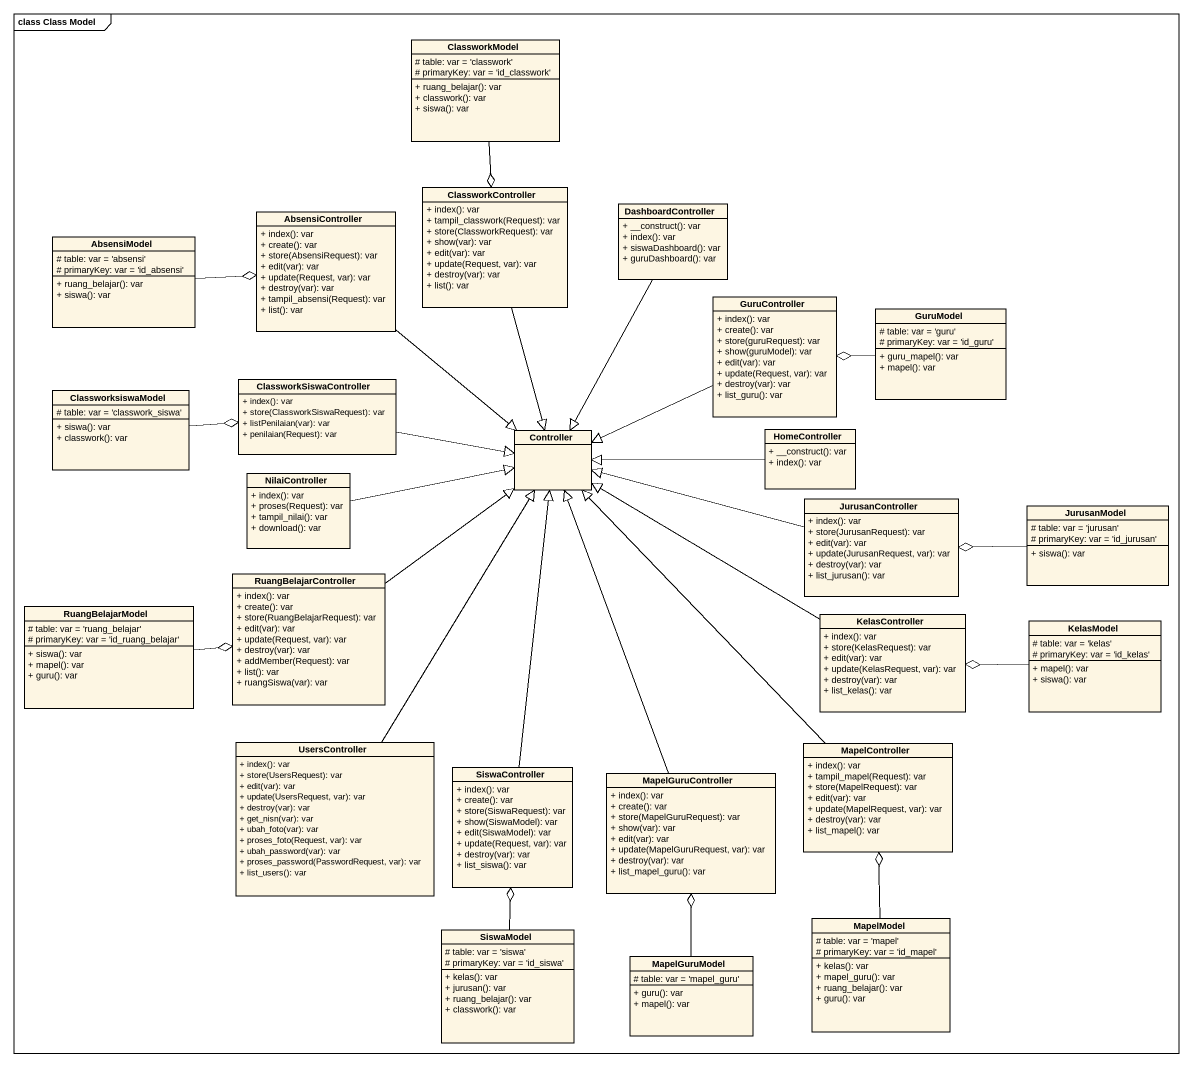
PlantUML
@startuml
mainframe class Class Model
hide circle
hide empty members
skinparam classAttributeIconSize 0
class ClassworkModel {
  # table: var = 'classwork'
  # primaryKey: var = 'id_classwork'
  + ruang_belajar(): var
  + classwork(): var
  + siswa(): var
}
class ClassworkController {
  + index(): var
  + tampil_classwork(Request): var
  + store(ClassworkRequest): var
  + show(var): var
  + edit(var): var
  + update(Request, var): var
  + destroy(var): var
  + list(): var
}
class AbsensiController {
  + index(): var
  + create(): var
  + store(AbsensiRequest): var
  + edit(var): var
  + update(Request, var): var
  + destroy(var): var
  + tampil_absensi(Request): var
  + list(): var
}
class DashboardController {
  + __construct(): var
  + index(): var
  + siswaDashboard(): var
  + guruDashboard(): var
}
class AbsensiModel {
  # table: var = 'absensi'
  # primaryKey: var = 'id_absensi'
  + ruang_belajar(): var
  + siswa(): var
}
class GuruController {
  + index(): var
  + create(): var
  + store(guruRequest): var
  + show(guruModel): var
  + edit(var): var
  + update(Request, var): var
  + destroy(var): var
  + list_guru(): var
}
class GuruModel {
  # table: var = 'guru'
  # primaryKey: var = 'id_guru'
  + guru_mapel(): var
  + mapel(): var
}
class ClassworkSiswaController {
  + index(): var
  + store(ClassworkSiswaRequest): var
  + listPenilaian(var): var
  + penilaian(Request): var
}
class ClassworksiswaModel {
  # table: var = 'classwork_siswa'
  + siswa(): var
  + classwork(): var
}
class Controller
class HomeController {
  + __construct(): var
  + index(): var
}
class NilaiController {
  + index(): var
  + proses(Request): var
  + tampil_nilai(): var
  + download(): var
}
class JurusanController {
  + index(): var
  + store(JurusanRequest): var
  + edit(var): var
  + update(JurusanRequest, var): var
  + destroy(var): var
  + list_jurusan(): var
}
class JurusanModel {
  # table: var = 'jurusan'
  # primaryKey: var = 'id_jurusan'
  + siswa(): var
}
class RuangBelajarController {
  + index(): var
  + create(): var
  + store(RuangBelajarRequest): var
  + edit(var): var
  + update(Request, var): var
  + destroy(var): var
  + addMember(Request): var
  + list(): var
  + ruangSiswa(var): var
}
class RuangBelajarModel {
  # table: var = 'ruang_belajar'
  # primaryKey: var = 'id_ruang_belajar'
  + siswa(): var
  + mapel(): var
  + guru(): var
}
class KelasController {
  + index(): var
  + store(KelasRequest): var
  + edit(var): var
  + update(KelasRequest, var): var
  + destroy(var): var
  + list_kelas(): var
}
class KelasModel {
  # table: var = 'kelas'
  # primaryKey: var = 'id_kelas'
  + mapel(): var
  + siswa(): var
}
class UsersController {
  + index(): var
  + store(UsersRequest): var
  + edit(var): var
  + update(UsersRequest, var): var
  + destroy(var): var
  + get_nisn(var): var
  + ubah_foto(var): var
  + proses_foto(Request, var): var
  + ubah_password(var): var
  + proses_password(PasswordRequest, var): var
  + list_users(): var
}
class SiswaController {
  + index(): var
  + create(): var
  + store(SiswaRequest): var
  + show(SiswaModel): var
  + edit(SiswaModel): var
  + update(Request, var): var
  + destroy(var): var
  + list_siswa(): var
}
class MapelController {
  + index(): var
  + tampil_mapel(Request): var
  + store(MapelRequest): var
  + edit(var): var
  + update(MapelRequest, var): var
  + destroy(var): var
  + list_mapel(): var
}
class MapelGuruController {
  + index(): var
  + create(): var
  + store(MapelGuruRequest): var
  + show(var): var
  + edit(var): var
  + update(MapelGuruRequest, var): var
  + destroy(var): var
  + list_mapel_guru(): var
}
class MapelModel {
  # table: var = 'mapel'
  # primaryKey: var = 'id_mapel'
  + kelas(): var
  + mapel_guru(): var
  + ruang_belajar(): var
  + guru(): var
}
class SiswaModel {
  # table: var = 'siswa'
  # primaryKey: var = 'id_siswa'
  + kelas(): var
  + jurusan(): var
  + ruang_belajar(): var
  + classwork(): var
}
class MapelGuruModel {
  # table: var = 'mapel_guru'
  + guru(): var
  + mapel(): var
}
ClassworkModel --o ClassworkController
ClassworkController --|> Controller
AbsensiController --|> Controller
DashboardController --|> Controller
AbsensiModel -right-o AbsensiController
GuruController -left-|> Controller
GuruModel -left-o GuruController
ClassworkSiswaController -right-|> Controller
ClassworksiswaModel -right-o ClassworkSiswaController
HomeController -left-|> Controller
NilaiController -right-|> Controller
JurusanController -left-|> Controller
JurusanModel -left-o JurusanController
RuangBelajarController -up-|> Controller
RuangBelajarModel -right-o RuangBelajarController
KelasController -left-|> Controller
KelasModel -left-o KelasController
UsersController -up-|> Controller
SiswaController -up-|> Controller
MapelController -up-|> Controller
MapelGuruController -up-|> Controller
MapelModel -up-o MapelController
SiswaModel -up-o SiswaController
MapelGuruModel -up-o MapelGuruController
@enduml
